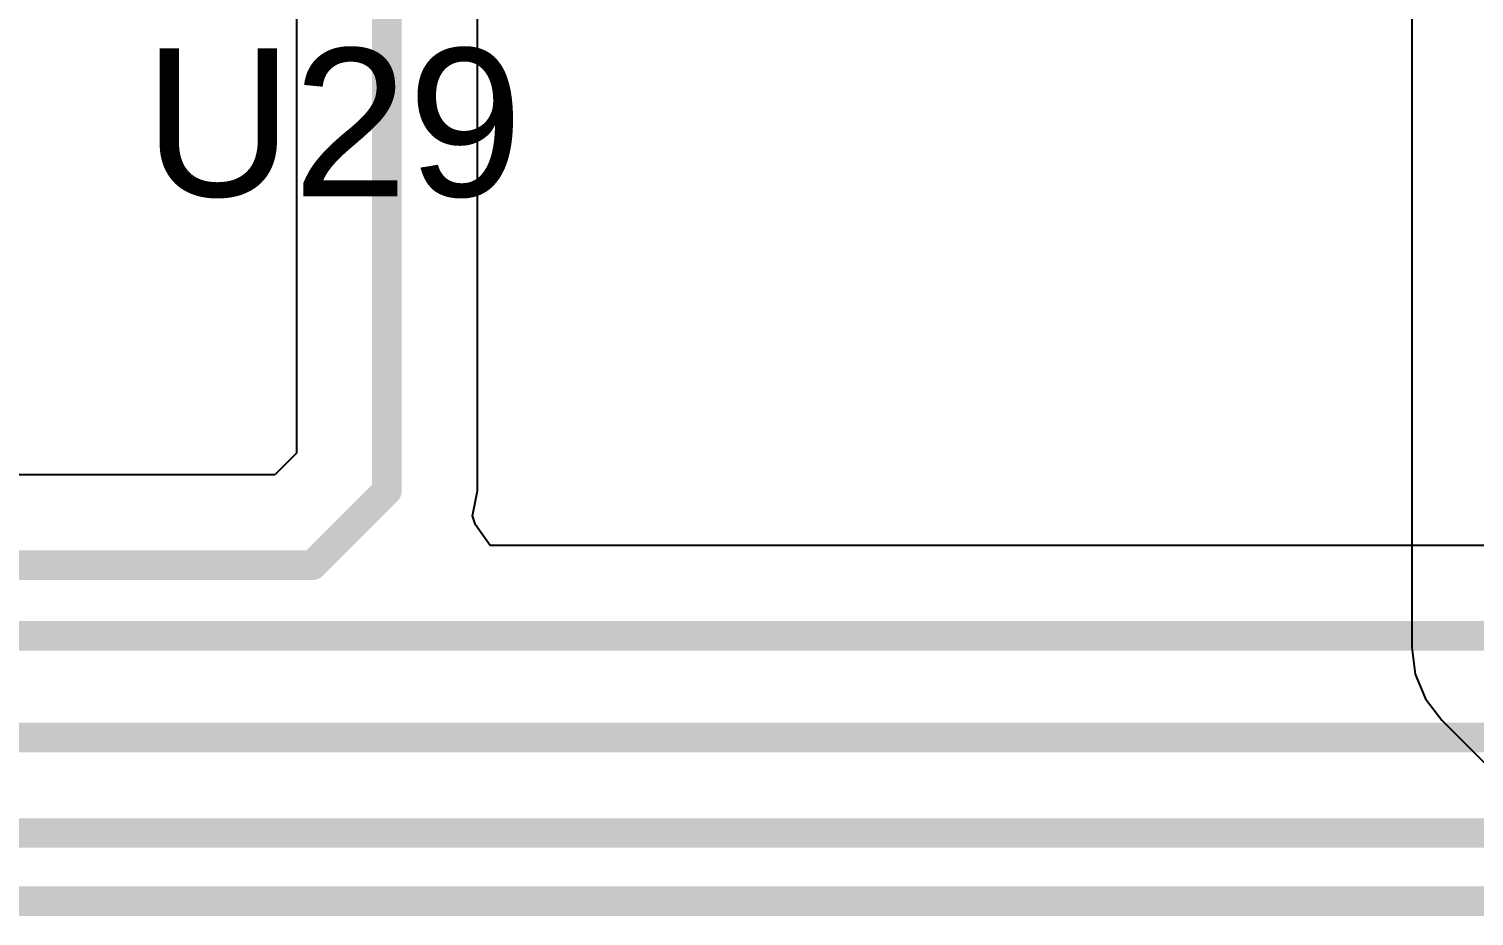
# Model space of a CAD drawing. Header units: inches. Extents: x -3 to 5437, y -3 to 5435.
# Drawn here: x 148.13 to 158.05, y 68.52 to 74.61 of the extents above; entities that cross this region are included whole.
import ezdxf

# ---------------------------------------------------------------- set-up
doc = ezdxf.new("R2010")
doc.units = ezdxf.units.IN
for name, color, linetype in [('GND', 16, 'Continuous'), ('Top Layer', 1, 'Continuous'), ('Top Overlay', 2, 'Continuous')]:
    doc.layers.add(name, color=color, linetype=linetype)
doc.styles.add('Arial', font='', dxfattribs={"height": 0.2})
doc.styles.get('Arial').set_extended_font_data('Arial')

msp = doc.modelspace()

# ---------------------------------------------------------------- linework, layer by layer
at = {"layer": 'GND'}
for p, q in [((149.9675, 75.1043), (149.9675, 71.6951)), ((151.2105, 71.4377), (151.2105, 75.1043)), ((149.9675, 71.6951), (149.8198, 71.5475)), ((149.8198, 71.5475), (146.3113, 71.5475)), ((151.1763, 71.2654), (151.2105, 71.4377)), ((151.1969, 71.2031), (151.1763, 71.2654)), ((151.2971, 71.0622), (151.1969, 71.2031)), ((164.5443, 71.0622), (151.2971, 71.0622))]:
    msp.add_line(p, q, dxfattribs=at)
for points in [[(150.589, 71.4377, 0.2032, 0.2032, 0), (150.589, 75.6255, 0.2032, 0.2032, 0)], [(150.0773, 70.926, 0.2032, 0.2032, 0), (150.589, 71.4377, 0.2032, 0.2032, 0)], [(146.0539, 70.926, 0.2032, 0.2032, 0), (150.0773, 70.926, 0.2032, 0.2032, 0)], [(145.6096, 70.4407, 0.2032, 0.2032, 0), (164.8017, 70.4407, 0.2032, 0.2032, 0)], [(145.4711, 69.7436, 0.2032, 0.2032, 0), (160.147, 69.7436, 0.2032, 0.2032, 0)], [(145.2911, 69.088, 0.2032, 0.2032, 0), (164.719, 69.088, 0.2032, 0.2032, 0)], [(144.9423, 68.6193, 0.2032, 0.2032, 0), (165.1775, 68.6193, 0.2032, 0.2032, 0)]]:
    msp.add_lwpolyline(points, format="xyseb", dxfattribs=at)
for points in [[(150.5382, 71.4377, 0.1016, 0.1016, 1), (150.6398, 71.4377, 0.1016, 0.1016, 1)], [(150.5382, 71.4377, 0.1016, 0.1016, 1), (150.6398, 71.4377, 0.1016, 0.1016, 1)], [(150.0265, 70.926, 0.1016, 0.1016, 1), (150.1281, 70.926, 0.1016, 0.1016, 1)], [(150.0265, 70.926, 0.1016, 0.1016, 1), (150.1281, 70.926, 0.1016, 0.1016, 1)]]:
    msp.add_lwpolyline(points, format="xyseb", close=True, dxfattribs=at)
at = {"layer": 'Top Layer'}
for p, q in [((157.6263, 83.4964), (157.6263, 70.3606)), ((157.6263, 70.3606), (157.6503, 70.1782)), ((157.6503, 70.1782), (157.7207, 70.0083)), ((157.7207, 70.0083), (157.8326, 69.8624)), ((157.8326, 69.8624), (158.4496, 69.2454))]:
    msp.add_line(p, q, dxfattribs=at)

# ---------------------------------------------------------------- texts
at = {"layer": 'Top Overlay', "style": 'Arial'}
msp.add_text('U29', height=1.016, dxfattribs=at).set_placement((148.9186, 73.4583))

doc.saveas('drawing.dxf')
